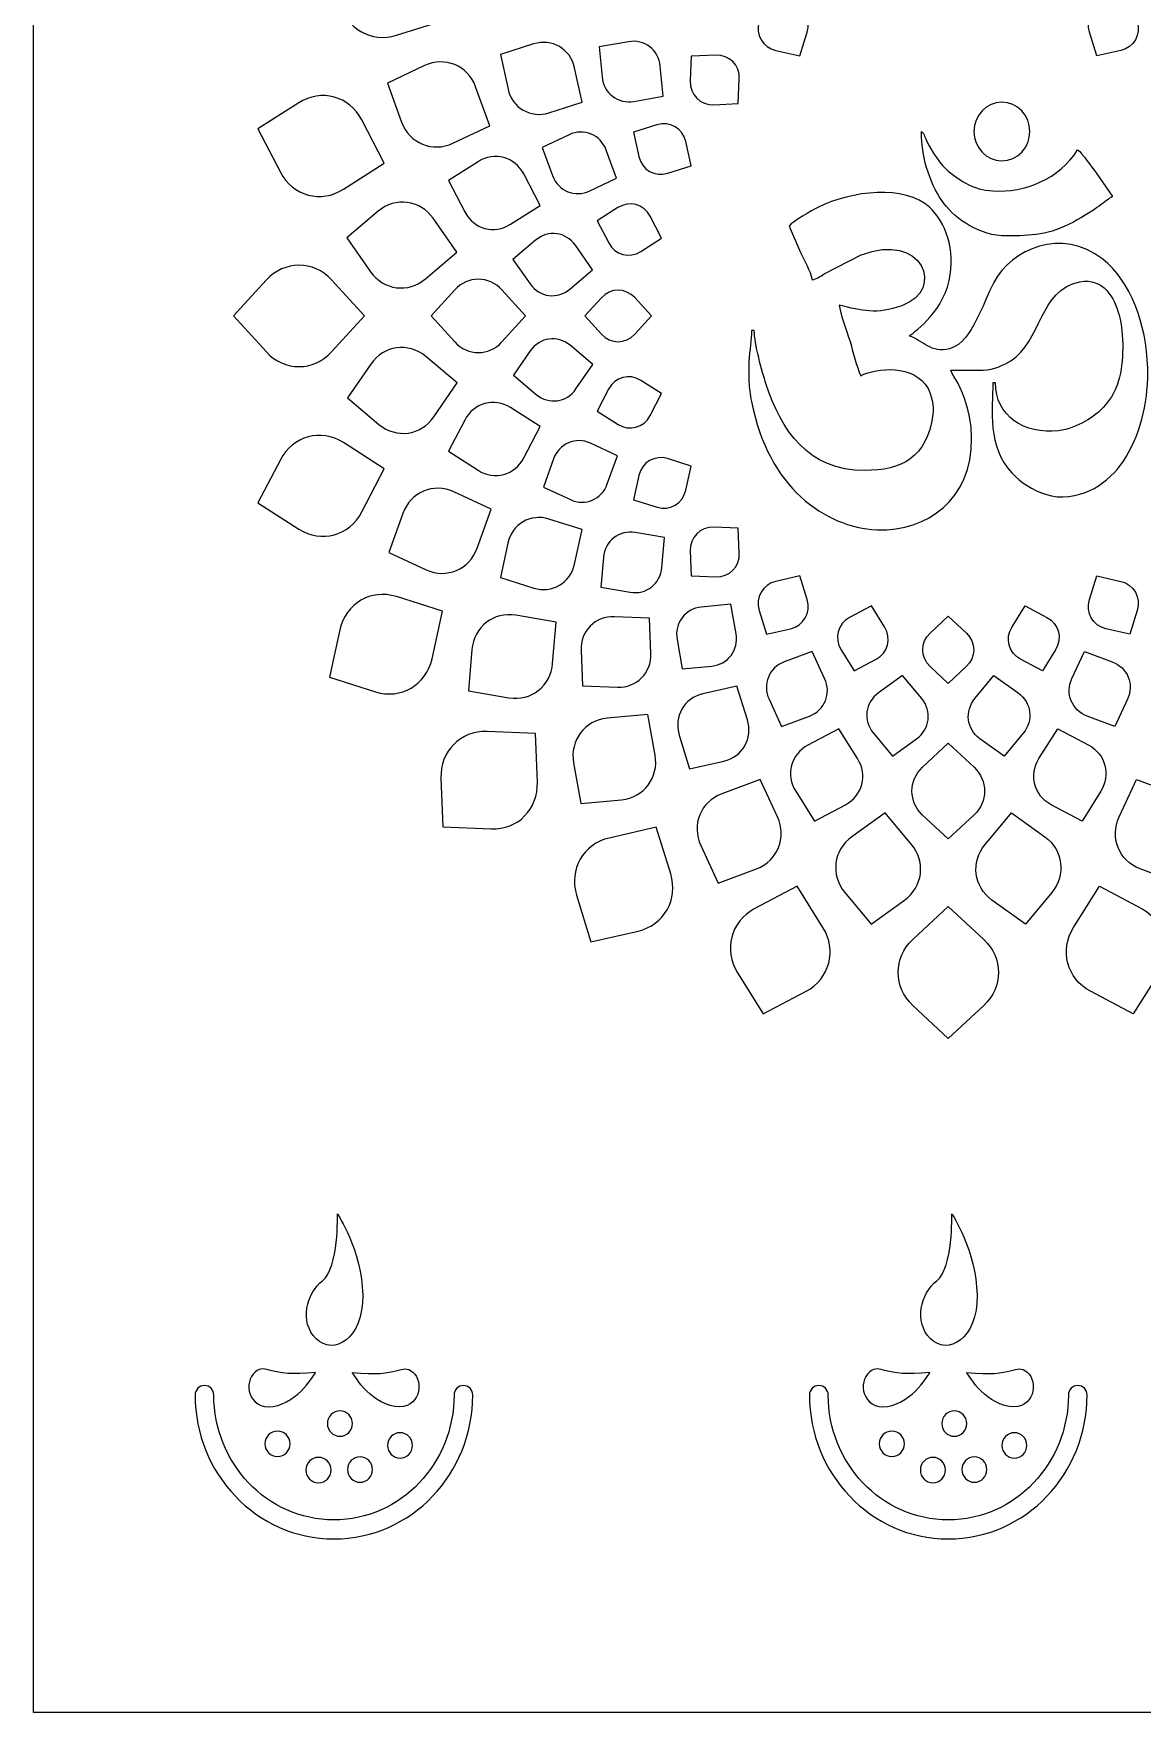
# Model space of a CAD drawing. Header units: millimetres. Extents: x -279 to 279, y -447 to 447.
# Drawn here: x -279 to 59, y -447 to 66 of the extents above; entities that cross this region are included whole.
import ezdxf

# ---------------------------------------------------------------- set-up
doc = ezdxf.new("R2010")
doc.units = ezdxf.units.MM
doc.header["$MEASUREMENT"] = 0
doc.layers.add('Layer 1', color=7, linetype='Continuous')

msp = doc.modelspace()

# ---------------------------------------------------------------- linework, layer by layer
at = {"layer": 'Layer 1', "color": 7}
for points, knots in [([(279.3833, 446.6396), (279.3833, 446.6396), (-279.4167, 446.6396), (-279.4167, 446.6396), (-279.4167, 446.6396), (-279.4167, -446.6464), (-279.4167, -446.6464), (-279.4167, -446.6464), (279.3833, -446.6464), (279.3833, -446.6464), (279.3833, -446.6464), (279.3833, 446.6396), (279.3833, 446.6396)], [0, 0, 0, 0, 0.25, 0.25, 0.25, 0.5, 0.5, 0.5, 0.75, 0.75, 0.75, 1, 1, 1, 1]), ([(-185.83, 75.9764), (-185.83, 75.9764), (-189.0688, 90.5675), (-189.0688, 90.5675), (-189.0688, 90.5675), (-175.0075, 95.0087), (-175.0075, 95.0087), (-167.273, 97.4541), (-159.4975, 92.9312), (-157.73, 84.9622), (-157.73, 84.9622), (-154.4912, 70.3702), (-154.4912, 70.3702), (-154.4912, 70.3702), (-168.5525, 65.9282), (-168.5525, 65.9282), (-176.2861, 63.4836), (-184.0615, 68.0065), (-185.83, 75.9764)], [0, 0, 0, 0, 0.16666667, 0.16666667, 0.16666667, 0.33333333, 0.33333333, 0.33333333, 0.5, 0.5, 0.5, 0.66666667, 0.66666667, 0.66666667, 0.83333333, 0.83333333, 0.83333333, 1, 1, 1, 1]), ([(-57.7596, 70.1403), (-57.7596, 70.1403), (-55.5185, 77.3985), (-55.5185, 77.3985), (-55.5185, 77.3985), (-48.2103, 75.7392), (-48.2103, 75.7392), (-44.1899, 74.8259), (-41.9026, 70.8337), (-43.1267, 66.8697), (-43.1267, 66.8697), (-45.3677, 59.6104), (-45.3677, 59.6104), (-45.3677, 59.6104), (-52.6769, 61.2708), (-52.6769, 61.2708), (-56.6972, 62.185), (-58.9846, 66.1763), (-57.7596, 70.1403)], [0, 0, 0, 0, 0.16666667, 0.16666667, 0.16666667, 0.33333333, 0.33333333, 0.33333333, 0.5, 0.5, 0.5, 0.66666667, 0.66666667, 0.66666667, 0.83333333, 0.83333333, 0.83333333, 1, 1, 1, 1]), ([(57.7262, 70.1403), (57.7262, 70.1403), (55.4851, 77.3985), (55.4851, 77.3985), (55.4851, 77.3985), (48.1769, 75.7392), (48.1769, 75.7392), (44.1565, 74.8259), (41.8692, 70.8337), (43.0933, 66.8697), (43.0933, 66.8697), (45.3351, 59.6104), (45.3351, 59.6104), (45.3351, 59.6104), (52.6435, 61.2708), (52.6435, 61.2708), (56.663, 62.185), (58.9503, 66.1763), (57.7262, 70.1403)], [0, 0, 0, 0, 0.16666667, 0.16666667, 0.16666667, 0.33333333, 0.33333333, 0.33333333, 0.5, 0.5, 0.5, 0.66666667, 0.66666667, 0.66666667, 0.83333333, 0.83333333, 0.83333333, 1, 1, 1, 1]), ([(-134.5048, 49.5059), (-134.5048, 49.5059), (-136.8476, 60.0657), (-136.8476, 60.0657), (-136.8476, 60.0657), (-126.6703, 63.281), (-126.6703, 63.281), (-121.0723, 65.0504), (-115.4452, 61.777), (-114.1656, 56.0081), (-114.1656, 56.0081), (-111.8211, 45.4483), (-111.8211, 45.4483), (-111.8211, 45.4483), (-121.9983, 42.2322), (-121.9983, 42.2322), (-127.5963, 40.4637), (-133.2234, 43.737), (-134.5048, 49.5059)], [0, 0, 0, 0, 0.16666667, 0.16666667, 0.16666667, 0.33333333, 0.33333333, 0.33333333, 0.5, 0.5, 0.5, 0.66666667, 0.66666667, 0.66666667, 0.83333333, 0.83333333, 0.83333333, 1, 1, 1, 1]), ([(-105.7896, 53.2136), (-105.7896, 53.2136), (-106.6339, 62.3577), (-106.6339, 62.3577), (-106.6339, 62.3577), (-97.7252, 63.9507), (-97.7252, 63.9507), (-92.827, 64.8267), (-88.4395, 61.458), (-87.9779, 56.4625), (-87.9779, 56.4625), (-87.1345, 47.3203), (-87.1345, 47.3203), (-87.1345, 47.3203), (-96.0422, 45.7264), (-96.0422, 45.7264), (-100.9413, 44.8512), (-105.328, 48.2182), (-105.7896, 53.2136)], [0, 0, 0, 0, 0.16666667, 0.16666667, 0.16666667, 0.33333333, 0.33333333, 0.33333333, 0.5, 0.5, 0.5, 0.66666667, 0.66666667, 0.66666667, 0.83333333, 0.83333333, 0.83333333, 1, 1, 1, 1]), ([(-167.0058, 39.3959), (-167.0058, 39.3959), (-171.3642, 51.2907), (-171.3642, 51.2907), (-171.3642, 51.2907), (-160.0393, 56.6415), (-160.0393, 56.6415), (-153.8106, 59.5831), (-146.7658, 56.6742), (-144.3839, 50.1748), (-144.3839, 50.1748), (-140.0255, 38.28), (-140.0255, 38.28), (-140.0255, 38.28), (-151.3506, 32.9292), (-151.3506, 32.9292), (-157.5791, 29.9866), (-164.6239, 32.8954), (-167.0058, 39.3959)], [0, 0, 0, 0, 0.16666667, 0.16666667, 0.16666667, 0.33333333, 0.33333333, 0.33333333, 0.5, 0.5, 0.5, 0.66666667, 0.66666667, 0.66666667, 0.83333333, 0.83333333, 0.83333333, 1, 1, 1, 1]), ([(-78.8165, 51.955), (-78.8165, 51.955), (-78.5085, 59.5532), (-78.5085, 59.5532), (-78.5085, 59.5532), (-71.0239, 59.863), (-71.0239, 59.863), (-66.9072, 60.033), (-63.6775, 56.7769), (-63.8447, 52.6275), (-63.8447, 52.6275), (-64.1527, 45.0293), (-64.1527, 45.0293), (-64.1527, 45.0293), (-71.6373, 44.7195), (-71.6373, 44.7195), (-75.7541, 44.5485), (-78.9838, 47.8047), (-78.8165, 51.955)], [0, 0, 0, 0, 0.16666667, 0.16666667, 0.16666667, 0.33333333, 0.33333333, 0.33333333, 0.5, 0.5, 0.5, 0.66666667, 0.66666667, 0.66666667, 0.83333333, 0.83333333, 0.83333333, 1, 1, 1, 1]), ([(-204.0161, 24.0587), (-204.0161, 24.0587), (-210.8764, 37.3039), (-210.8764, 37.3039), (-210.8764, 37.3039), (-198.4309, 45.2765), (-198.4309, 45.2765), (-191.5852, 49.6622), (-182.9183, 47.3312), (-179.1715, 40.0938), (-179.1715, 40.0938), (-172.3112, 26.8495), (-172.3112, 26.8495), (-172.3112, 26.8495), (-184.7567, 18.876), (-184.7567, 18.876), (-191.6015, 14.4903), (-200.2684, 16.8231), (-204.0161, 24.0587)], [0, 0, 0, 0, 0.16666667, 0.16666667, 0.16666667, 0.33333333, 0.33333333, 0.33333333, 0.5, 0.5, 0.5, 0.66666667, 0.66666667, 0.66666667, 0.83333333, 0.83333333, 0.83333333, 1, 1, 1, 1]), ([(7.8251, 36.5269), (7.8251, 41.4733), (11.6482, 45.4855), (16.3647, 45.4855), (21.0821, 45.4855), (24.9062, 41.4733), (24.9062, 36.5269), (24.9062, 31.5796), (21.0821, 27.5684), (16.3647, 27.5684), (11.6482, 27.5684), (7.8251, 31.5796), (7.8251, 36.5269)], [0, 0, 0, 0, 0.25, 0.25, 0.25, 0.5, 0.5, 0.5, 0.75, 0.75, 0.75, 1, 1, 1, 1]), ([(-120.8787, 23.029), (-120.8787, 23.029), (-124.034, 31.6396), (-124.034, 31.6396), (-124.034, 31.6396), (-115.8369, 35.5109), (-115.8369, 35.5109), (-111.3286, 37.642), (-106.2294, 35.5364), (-104.5064, 30.8316), (-104.5064, 30.8316), (-101.3522, 22.2212), (-101.3522, 22.2212), (-101.3522, 22.2212), (-109.5482, 18.3498), (-109.5482, 18.3498), (-114.0567, 16.2197), (-119.1548, 18.3252), (-120.8787, 23.029)], [0, 0, 0, 0, 0.16666667, 0.16666667, 0.16666667, 0.33333333, 0.33333333, 0.33333333, 0.5, 0.5, 0.5, 0.66666667, 0.66666667, 0.66666667, 0.83333333, 0.83333333, 0.83333333, 1, 1, 1, 1]), ([(-94.5036, 28.8769), (-94.5036, 28.8769), (-96.1495, 36.2943), (-96.1495, 36.2943), (-96.1495, 36.2943), (-88.9993, 38.5544), (-88.9993, 38.5544), (-85.0662, 39.7976), (-81.1131, 37.4984), (-80.2133, 33.4444), (-80.2133, 33.4444), (-78.5666, 26.0253), (-78.5666, 26.0253), (-78.5666, 26.0253), (-85.7178, 23.7652), (-85.7178, 23.7652), (-89.6499, 22.5238), (-93.604, 24.822), (-94.5036, 28.8769)], [0, 0, 0, 0, 0.16666667, 0.16666667, 0.16666667, 0.33333333, 0.33333333, 0.33333333, 0.5, 0.5, 0.5, 0.66666667, 0.66666667, 0.66666667, 0.83333333, 0.83333333, 0.83333333, 1, 1, 1, 1]), ([(17.6788, 4.5866), (25.4741, 4.5866), (30.8067, 4.9474), (37.9842, 8.7551), (45.8323, 12.9182), (47.6571, 15.2672), (50.1898, 16.6704), (50.1898, 16.6704), (45.1234, 23.8751), (45.1234, 23.8751), (43.6686, 25.7435), (41.0558, 29.8157), (39.49, 30.9153), (33.8847, 22.1366), (23.6075, 17.6628), (13.5585, 18.3707), (7.4542, 18.8024), (4.2336, 21.0234), (-0.0222, 24.4358), (-2.2232, 26.1998), (-5.0731, 30.4354), (-6.4698, 33.2118), (-7.1977, 34.6622), (-7.2169, 35.7354), (-8.2473, 36.5269), (-8.2473, 27.7556), (-5.0721, 19.3958), (-1.3208, 14.4403), (2.2771, 9.6884), (9.7034, 4.5866), (17.6788, 4.5866)], [0, 0, 0, 0, 0.1, 0.1, 0.1, 0.2, 0.2, 0.2, 0.3, 0.3, 0.3, 0.4, 0.4, 0.4, 0.5, 0.5, 0.5, 0.6, 0.6, 0.6, 0.7, 0.7, 0.7, 0.8, 0.8, 0.8, 0.9, 0.9, 0.9, 1, 1, 1, 1]), ([(-147.6663, 11.9285), (-147.6663, 11.9285), (-152.6319, 21.516), (-152.6319, 21.516), (-152.6319, 21.516), (-143.6242, 27.2866), (-143.6242, 27.2866), (-138.6696, 30.46), (-132.3973, 28.7724), (-129.6838, 23.5352), (-129.6838, 23.5352), (-124.7191, 13.9496), (-124.7191, 13.9496), (-124.7191, 13.9496), (-133.7268, 8.1789), (-133.7268, 8.1789), (-138.6805, 5.0037), (-144.9537, 6.6913), (-147.6663, 11.9285)], [0, 0, 0, 0, 0.16666667, 0.16666667, 0.16666667, 0.33333333, 0.33333333, 0.33333333, 0.5, 0.5, 0.5, 0.66666667, 0.66666667, 0.66666667, 0.83333333, 0.83333333, 0.83333333, 1, 1, 1, 1]), ([(-176.4733, -6.3468), (-176.4733, -6.3468), (-183.7271, 4.0022), (-183.7271, 4.0022), (-183.7271, 4.0022), (-174.1568, 12.1357), (-174.1568, 12.1357), (-168.8933, 16.6086), (-161.3441, 15.6426), (-157.381, 9.9883), (-157.381, 9.9883), (-150.1274, -0.3616), (-150.1274, -0.3616), (-150.1274, -0.3616), (-159.6984, -8.4942), (-159.6984, -8.4942), (-164.9611, -12.9672), (-172.5102, -12.0011), (-176.4733, -6.3468)], [0, 0, 0, 0, 0.16666667, 0.16666667, 0.16666667, 0.33333333, 0.33333333, 0.33333333, 0.5, 0.5, 0.5, 0.66666667, 0.66666667, 0.66666667, 0.83333333, 0.83333333, 0.83333333, 1, 1, 1, 1]), ([(-103.7503, 2.4755), (-103.7503, 2.4755), (-107.2391, 9.2112), (-107.2391, 9.2112), (-107.2391, 9.2112), (-100.9105, 13.2662), (-100.9105, 13.2662), (-97.4299, 15.4944), (-93.0224, 14.3085), (-91.1167, 10.6299), (-91.1167, 10.6299), (-87.628, 3.8959), (-87.628, 3.8959), (-87.628, 3.8959), (-93.9565, -0.159), (-93.9565, -0.159), (-97.4381, -2.3891), (-101.8447, -1.2032), (-103.7503, 2.4755)], [0, 0, 0, 0, 0.16666667, 0.16666667, 0.16666667, 0.33333333, 0.33333333, 0.33333333, 0.5, 0.5, 0.5, 0.66666667, 0.66666667, 0.66666667, 0.83333333, 0.83333333, 0.83333333, 1, 1, 1, 1]), ([(60.8896, -35.6689), (60.8896, -35.6689), (60.8896, -38.8651), (60.8896, -38.8651), (60.6251, -48.577), (57.9543, -58.2372), (52.4926, -65.5918), (50.3734, -68.4454), (46.623, -71.7351), (43.265, -73.1809), (39.3165, -74.8831), (34.5063, -75.9527), (29.6517, -74.3632), (25.6259, -73.0437), (22.1589, -70.7427), (19.4181, -67.8283), (11.8145, -59.7394), (13.5638, -48.5661), (13.5638, -40.3037), (13.5638, -40.3037), (14.3863, -40.3037), (14.3863, -40.3037), (14.3863, -50.4573), (23.1568, -56.1561), (33.683, -54.9303), (36.5856, -54.5931), (39.3646, -53.3454), (41.692, -52.1085), (46.4466, -49.5785), (50.3007, -45.3282), (51.9955, -39.6075), (53.6604, -33.9859), (53.6868, -25.5444), (52.1727, -19.6628), (50.8078, -14.3593), (47.4008, -8.028), (40.1207, -9.4438), (27.5997, -11.8802), (28.5975, -27.6264), (19.0519, -33.5443), (16.7346, -34.9792), (13.9828, -36.2615), (10.6804, -36.4187), (10.6804, -36.4187), (0.8066, -36.4196), (0.8066, -36.4196), (1.1746, -37.8636), (2.1997, -38.9423), (2.8704, -40.2964), (4.9033, -44.4013), (6.4383, -48.857), (6.9244, -53.7407), (8.8701, -73.2618), (-3.8344, -84.4778), (-18.8154, -85.1921), (-18.8154, -85.1921), (-21.8734, -85.1921), (-21.8734, -85.1921), (-37.7005, -84.4515), (-55.0824, -72.2086), (-60.1469, -45.9643), (-60.5604, -43.8216), (-60.7995, -41.8659), (-60.923, -40.0656), (-60.923, -40.0656), (-60.923, -33.8905), (-60.923, -33.8905), (-60.6812, -30.1218), (-60.0987, -27.1166), (-60.0987, -24.333), (-60.0987, -24.333), (-59.2763, -24.333), (-59.2763, -24.333), (-59.2763, -28.1544), (-56.839, -37.1448), (-55.7358, -40.4754), (-50.9602, -54.8894), (-43.0012, -67.0967), (-25.5248, -67.0759), (-14.3406, -67.065), (-6.5689, -63.2263), (-4.6887, -50.0484), (-4.3334, -47.5656), (-5.3266, -43.5207), (-6.1908, -42.0321), (-10.6056, -34.4376), (-21.8052, -35.649), (-26.7661, -38.1453), (-28.0667, -35.3), (-29.0999, -30.7307), (-30.1058, -27.4055), (-30.8475, -24.9556), (-33.1603, -18.9641), (-33.3502, -16.564), (-26.3618, -18.2716), (-21.9006, -19.4867), (-14.2525, -16.7394), (-0.6665, -11.8584), (-7.9866, 6.1269), (-26.5981, -1.2004), (-26.5981, -1.2004), (-37.9585, -6.982), (-37.9585, -6.982), (-39.07, -7.6926), (-40.1404, -8.6678), (-41.5809, -8.794), (-42.2579, -5.7434), (-43.9218, -3.2315), (-45.1496, -0.4516), (-45.1496, -0.4516), (-48.5765, 7.6073), (-48.5765, 7.6073), (-47.4534, 9.2158), (-41.8671, 12.2566), (-39.6661, 13.367), (-29.6924, 18.4052), (-13.1901, 20.3573), (-5.6738, 13.328), (-0.9918, 8.9495), (2.3116, 0.4363), (0.2177, -9.0395), (-2.1859, -19.9101), (-11.2872, -25.1091), (-11.9506, -26.0597), (-7.843, -27.0639), (-5.1794, -31.5441), (0.3295, -29.8865), (4.4662, -28.6433), (6.491, -24.9446), (8.4994, -21.1787), (10.5641, -17.3073), (11.9163, -13.4179), (13.9038, -9.582), (19.1573, 0.5525), (34.649, 7.3492), (47.1445, -2.4936), (55.6124, -9.1603), (60.527, -22.2256), (60.8896, -35.6689)], [0, 0, 0, 0, 0.02173913, 0.02173913, 0.02173913, 0.04347826, 0.04347826, 0.04347826, 0.06521739, 0.06521739, 0.06521739, 0.08695652, 0.08695652, 0.08695652, 0.10869565, 0.10869565, 0.10869565, 0.13043478, 0.13043478, 0.13043478, 0.15217391, 0.15217391, 0.15217391, 0.17391304, 0.17391304, 0.17391304, 0.19565217, 0.19565217, 0.19565217, 0.2173913, 0.2173913, 0.2173913, 0.23913043, 0.23913043, 0.23913043, 0.26086957, 0.26086957, 0.26086957, 0.2826087, 0.2826087, 0.2826087, 0.30434783, 0.30434783, 0.30434783, 0.32608696, 0.32608696, 0.32608696, 0.34782609, 0.34782609, 0.34782609, 0.36956522, 0.36956522, 0.36956522, 0.39130435, 0.39130435, 0.39130435, 0.41304348, 0.41304348, 0.41304348, 0.43478261, 0.43478261, 0.43478261, 0.45652174, 0.45652174, 0.45652174, 0.47826087, 0.47826087, 0.47826087, 0.5, 0.5, 0.5, 0.52173913, 0.52173913, 0.52173913, 0.54347826, 0.54347826, 0.54347826, 0.56521739, 0.56521739, 0.56521739, 0.58695652, 0.58695652, 0.58695652, 0.60869565, 0.60869565, 0.60869565, 0.63043478, 0.63043478, 0.63043478, 0.65217391, 0.65217391, 0.65217391, 0.67391304, 0.67391304, 0.67391304, 0.69565217, 0.69565217, 0.69565217, 0.7173913, 0.7173913, 0.7173913, 0.73913043, 0.73913043, 0.73913043, 0.76086957, 0.76086957, 0.76086957, 0.7826087, 0.7826087, 0.7826087, 0.80434783, 0.80434783, 0.80434783, 0.82608696, 0.82608696, 0.82608696, 0.84782609, 0.84782609, 0.84782609, 0.86956522, 0.86956522, 0.86956522, 0.89130435, 0.89130435, 0.89130435, 0.91304348, 0.91304348, 0.91304348, 0.93478261, 0.93478261, 0.93478261, 0.95652174, 0.95652174, 0.95652174, 0.97826087, 0.97826087, 0.97826087, 1, 1, 1, 1]), ([(-127.7317, -10.0782), (-127.7317, -10.0782), (-132.9816, -2.5872), (-132.9816, -2.5872), (-132.9816, -2.5872), (-126.0551, 3.2998), (-126.0551, 3.2998), (-122.2455, 6.5359), (-116.7811, 5.8379), (-113.913, 1.7449), (-113.913, 1.7449), (-108.6631, -5.7451), (-108.6631, -5.7451), (-108.6631, -5.7451), (-115.5897, -11.6321), (-115.5897, -11.6321), (-119.3993, -14.8701), (-124.8636, -14.1703), (-127.7317, -10.0782)], [0, 0, 0, 0, 0.16666667, 0.16666667, 0.16666667, 0.33333333, 0.33333333, 0.33333333, 0.5, 0.5, 0.5, 0.66666667, 0.66666667, 0.66666667, 0.83333333, 0.83333333, 0.83333333, 1, 1, 1, 1]), ([(-208.2991, -30.8516), (-208.2991, -30.8516), (-218.3146, -19.8546), (-218.3146, -19.8546), (-218.3146, -19.8546), (-208.3328, -8.8922), (-208.3328, -8.8922), (-202.8438, -2.8653), (-193.8752, -2.8489), (-188.4036, -8.8568), (-188.4036, -8.8568), (-178.388, -19.8546), (-178.388, -19.8546), (-178.388, -19.8546), (-188.3699, -30.8143), (-188.3699, -30.8143), (-193.8598, -36.8431), (-202.8283, -36.8595), (-208.2991, -30.8516)], [0, 0, 0, 0, 0.16666667, 0.16666667, 0.16666667, 0.33333333, 0.33333333, 0.33333333, 0.5, 0.5, 0.5, 0.66666667, 0.66666667, 0.66666667, 0.83333333, 0.83333333, 0.83333333, 1, 1, 1, 1]), ([(-150.767, -27.8136), (-150.767, -27.8136), (-158.0154, -19.8546), (-158.0154, -19.8546), (-158.0154, -19.8546), (-150.7907, -11.9211), (-150.7907, -11.9211), (-146.8176, -7.5572), (-140.3263, -7.5464), (-136.3659, -11.8938), (-136.3659, -11.8938), (-129.1176, -19.8546), (-129.1176, -19.8546), (-129.1176, -19.8546), (-136.3423, -27.7864), (-136.3423, -27.7864), (-140.3154, -32.1502), (-146.8067, -32.1612), (-150.767, -27.8136)], [0, 0, 0, 0, 0.16666667, 0.16666667, 0.16666667, 0.33333333, 0.33333333, 0.33333333, 0.5, 0.5, 0.5, 0.66666667, 0.66666667, 0.66666667, 0.83333333, 0.83333333, 0.83333333, 1, 1, 1, 1]), ([(-105.9287, -25.4454), (-105.9287, -25.4454), (-111.0214, -19.8546), (-111.0214, -19.8546), (-111.0214, -19.8546), (-105.9459, -14.2812), (-105.9459, -14.2812), (-103.1542, -11.215), (-98.594, -11.2068), (-95.8114, -14.2621), (-95.8114, -14.2621), (-90.7187, -19.8546), (-90.7187, -19.8546), (-90.7187, -19.8546), (-95.795, -25.4281), (-95.795, -25.4281), (-98.5858, -28.4943), (-103.1469, -28.5006), (-105.9287, -25.4454)], [0, 0, 0, 0, 0.16666667, 0.16666667, 0.16666667, 0.33333333, 0.33333333, 0.33333333, 0.5, 0.5, 0.5, 0.66666667, 0.66666667, 0.66666667, 0.83333333, 0.83333333, 0.83333333, 1, 1, 1, 1]), ([(-125.8815, -43.8515), (-125.8815, -43.8515), (-132.869, -37.9909), (-132.869, -37.9909), (-132.869, -37.9909), (-127.6844, -30.4908), (-127.6844, -30.4908), (-124.8319, -26.3668), (-119.3756, -25.6107), (-115.5579, -28.8133), (-115.5579, -28.8133), (-108.5704, -34.6729), (-108.5704, -34.6729), (-108.5704, -34.6729), (-113.7549, -42.173), (-113.7549, -42.173), (-116.6075, -46.2978), (-122.0638, -47.054), (-125.8815, -43.8515)], [0, 0, 0, 0, 0.16666667, 0.16666667, 0.16666667, 0.33333333, 0.33333333, 0.33333333, 0.5, 0.5, 0.5, 0.66666667, 0.66666667, 0.66666667, 0.83333333, 0.83333333, 0.83333333, 1, 1, 1, 1]), ([(-173.9169, -53.0109), (-173.9169, -53.0109), (-183.5707, -44.9111), (-183.5707, -44.9111), (-183.5707, -44.9111), (-176.4079, -34.5512), (-176.4079, -34.5512), (-172.4674, -28.8515), (-164.9283, -27.8081), (-159.6539, -32.232), (-159.6539, -32.232), (-149.9992, -40.3291), (-149.9992, -40.3291), (-149.9992, -40.3291), (-157.163, -50.6908), (-157.163, -50.6908), (-161.1034, -56.3897), (-168.6416, -57.4338), (-173.9169, -53.0109)], [0, 0, 0, 0, 0.16666667, 0.16666667, 0.16666667, 0.33333333, 0.33333333, 0.33333333, 0.5, 0.5, 0.5, 0.66666667, 0.66666667, 0.66666667, 0.83333333, 0.83333333, 0.83333333, 1, 1, 1, 1]), ([(-100.8895, -52.9864), (-100.8895, -52.9864), (-107.2391, -48.9187), (-107.2391, -48.9187), (-107.2391, -48.9187), (-103.7621, -42.2066), (-103.7621, -42.2066), (-101.8492, -38.5143), (-97.4472, -37.312), (-93.9784, -39.5349), (-93.9784, -39.5349), (-87.628, -43.6025), (-87.628, -43.6025), (-87.628, -43.6025), (-91.1049, -50.3147), (-91.1049, -50.3147), (-93.0178, -54.0069), (-97.4208, -55.2102), (-100.8895, -52.9864)], [0, 0, 0, 0, 0.16666667, 0.16666667, 0.16666667, 0.33333333, 0.33333333, 0.33333333, 0.5, 0.5, 0.5, 0.66666667, 0.66666667, 0.66666667, 0.83333333, 0.83333333, 0.83333333, 1, 1, 1, 1]), ([(-143.5943, -67.014), (-143.5943, -67.014), (-152.6319, -61.2234), (-152.6319, -61.2234), (-152.6319, -61.2234), (-147.6836, -51.6696), (-147.6836, -51.6696), (-144.961, -46.4151), (-138.6951, -44.702), (-133.7568, -47.8672), (-133.7568, -47.8672), (-124.7191, -53.657), (-124.7191, -53.657), (-124.7191, -53.657), (-129.6683, -63.2118), (-129.6683, -63.2118), (-132.3892, -68.4663), (-138.656, -70.1775), (-143.5943, -67.014)], [0, 0, 0, 0, 0.16666667, 0.16666667, 0.16666667, 0.33333333, 0.33333333, 0.33333333, 0.5, 0.5, 0.5, 0.66666667, 0.66666667, 0.66666667, 0.83333333, 0.83333333, 0.83333333, 1, 1, 1, 1]), ([(-198.3891, -85.0131), (-198.3891, -85.0131), (-210.8764, -77.0123), (-210.8764, -77.0123), (-210.8764, -77.0123), (-204.0388, -63.8116), (-204.0388, -63.8116), (-200.2793, -56.5515), (-191.6206, -54.1868), (-184.7976, -58.5571), (-184.7976, -58.5571), (-172.3112, -66.5588), (-172.3112, -66.5588), (-172.3112, -66.5588), (-179.1478, -79.7595), (-179.1478, -79.7595), (-182.9083, -87.0187), (-191.567, -89.3833), (-198.3891, -85.0131)], [0, 0, 0, 0, 0.16666667, 0.16666667, 0.16666667, 0.33333333, 0.33333333, 0.33333333, 0.5, 0.5, 0.5, 0.66666667, 0.66666667, 0.66666667, 0.83333333, 0.83333333, 0.83333333, 1, 1, 1, 1]), ([(-115.4534, -75.99), (-115.4534, -75.99), (-123.7023, -72.1577), (-123.7023, -72.1577), (-123.7023, -72.1577), (-120.6125, -63.5562), (-120.6125, -63.5562), (-118.914, -58.8252), (-113.8358, -56.6669), (-109.3292, -58.7598), (-109.3292, -58.7598), (-101.0804, -62.5911), (-101.0804, -62.5911), (-101.0804, -62.5911), (-104.1702, -71.1925), (-104.1702, -71.1925), (-105.8687, -75.9245), (-110.9468, -78.0828), (-115.4534, -75.99)], [0, 0, 0, 0, 0.16666667, 0.16666667, 0.16666667, 0.33333333, 0.33333333, 0.33333333, 0.5, 0.5, 0.5, 0.66666667, 0.66666667, 0.66666667, 0.83333333, 0.83333333, 0.83333333, 1, 1, 1, 1]), ([(-88.9748, -78.2691), (-88.9748, -78.2691), (-96.1495, -76.0027), (-96.1495, -76.0027), (-96.1495, -76.0027), (-94.5091, -68.609), (-94.5091, -68.609), (-93.6058, -64.5422), (-89.6608, -62.2285), (-85.7414, -63.4662), (-85.7414, -63.4662), (-78.5666, -65.7346), (-78.5666, -65.7346), (-78.5666, -65.7346), (-80.2079, -73.1274), (-80.2079, -73.1274), (-81.1103, -77.194), (-85.0561, -79.5086), (-88.9748, -78.2691)], [0, 0, 0, 0, 0.16666667, 0.16666667, 0.16666667, 0.33333333, 0.33333333, 0.33333333, 0.5, 0.5, 0.5, 0.66666667, 0.66666667, 0.66666667, 0.83333333, 0.83333333, 0.83333333, 1, 1, 1, 1]), ([(-159.5084, -97.4123), (-159.5084, -97.4123), (-170.9062, -92.1187), (-170.9062, -92.1187), (-170.9062, -92.1187), (-166.6378, -80.2339), (-166.6378, -80.2339), (-164.2895, -73.698), (-157.2747, -70.7173), (-151.0479, -73.609), (-151.0479, -73.609), (-139.6511, -78.9026), (-139.6511, -78.9026), (-139.6511, -78.9026), (-143.9195, -90.7865), (-143.9195, -90.7865), (-146.2669, -97.3232), (-153.2816, -100.3039), (-159.5084, -97.4123)], [0, 0, 0, 0, 0.16666667, 0.16666667, 0.16666667, 0.33333333, 0.33333333, 0.33333333, 0.5, 0.5, 0.5, 0.66666667, 0.66666667, 0.66666667, 0.83333333, 0.83333333, 0.83333333, 1, 1, 1, 1]), ([(-126.6357, -103.0012), (-126.6357, -103.0012), (-136.8476, -99.775), (-136.8476, -99.775), (-136.8476, -99.775), (-134.512, -89.2497), (-134.512, -89.2497), (-133.227, -83.4609), (-127.6118, -80.1667), (-122.0328, -81.9296), (-122.0328, -81.9296), (-111.8211, -85.1566), (-111.8211, -85.1566), (-111.8211, -85.1566), (-114.1575, -95.6811), (-114.1575, -95.6811), (-115.4416, -101.4699), (-121.0568, -104.7623), (-126.6357, -103.0012)], [0, 0, 0, 0, 0.16666667, 0.16666667, 0.16666667, 0.33333333, 0.33333333, 0.33333333, 0.5, 0.5, 0.5, 0.66666667, 0.66666667, 0.66666667, 0.83333333, 0.83333333, 0.83333333, 1, 1, 1, 1]), ([(-97.1582, -104.3007), (-97.1582, -104.3007), (-106.1058, -102.7604), (-106.1058, -102.7604), (-106.1058, -102.7604), (-105.3225, -93.6427), (-105.3225, -93.6427), (-104.8917, -88.629), (-100.5397, -85.213), (-95.6505, -86.0572), (-95.6505, -86.0572), (-86.7029, -87.5976), (-86.7029, -87.5976), (-86.7029, -87.5976), (-87.4862, -96.7152), (-87.4862, -96.7152), (-87.9169, -101.7289), (-92.2699, -105.1422), (-97.1582, -104.3007)], [0, 0, 0, 0, 0.16666667, 0.16666667, 0.16666667, 0.33333333, 0.33333333, 0.33333333, 0.5, 0.5, 0.5, 0.66666667, 0.66666667, 0.66666667, 0.83333333, 0.83333333, 0.83333333, 1, 1, 1, 1]), ([(-70.9994, -99.5723), (-70.9994, -99.5723), (-78.5085, -99.2607), (-78.5085, -99.2607), (-78.5085, -99.2607), (-78.8156, -91.6879), (-78.8156, -91.6879), (-78.9838, -87.524), (-75.7659, -84.256), (-71.6628, -84.426), (-71.6628, -84.426), (-64.1527, -84.7377), (-64.1527, -84.7377), (-64.1527, -84.7377), (-63.8464, -92.3086), (-63.8464, -92.3086), (-63.6775, -96.4735), (-66.8963, -99.7423), (-70.9994, -99.5723)], [0, 0, 0, 0, 0.16666667, 0.16666667, 0.16666667, 0.33333333, 0.33333333, 0.33333333, 0.5, 0.5, 0.5, 0.66666667, 0.66666667, 0.66666667, 0.83333333, 0.83333333, 0.83333333, 1, 1, 1, 1]), ([(-48.1849, -115.4404), (-48.1849, -115.4404), (-55.5185, -117.106), (-55.5185, -117.106), (-55.5185, -117.106), (-57.7524, -109.8732), (-57.7524, -109.8732), (-58.98, -105.8937), (-56.7072, -101.8952), (-52.7014, -100.9855), (-52.7014, -100.9855), (-45.3677, -99.3197), (-45.3677, -99.3197), (-45.3677, -99.3197), (-43.1348, -106.5526), (-43.1348, -106.5526), (-41.9062, -110.5312), (-44.1791, -114.5316), (-48.1849, -115.4404)], [0, 0, 0, 0, 0.16666667, 0.16666667, 0.16666667, 0.33333333, 0.33333333, 0.33333333, 0.5, 0.5, 0.5, 0.66666667, 0.66666667, 0.66666667, 0.83333333, 0.83333333, 0.83333333, 1, 1, 1, 1]), ([(48.1524, -115.4404), (48.1524, -115.4404), (55.4851, -117.106), (55.4851, -117.106), (55.4851, -117.106), (57.719, -109.8732), (57.719, -109.8732), (58.9476, -105.8937), (56.6748, -101.8952), (52.6671, -100.9855), (52.6671, -100.9855), (45.3343, -99.3197), (45.3343, -99.3197), (45.3343, -99.3197), (43.1005, -106.5526), (43.1005, -106.5526), (41.8728, -110.5312), (44.1457, -114.5316), (48.1524, -115.4404)], [0, 0, 0, 0, 0.16666667, 0.16666667, 0.16666667, 0.33333333, 0.33333333, 0.33333333, 0.5, 0.5, 0.5, 0.66666667, 0.66666667, 0.66666667, 0.83333333, 0.83333333, 0.83333333, 1, 1, 1, 1]), ([(-174.9593, -134.7316), (-174.9593, -134.7316), (-189.0688, -130.2741), (-189.0688, -130.2741), (-189.0688, -130.2741), (-185.8408, -115.7348), (-185.8408, -115.7348), (-184.0661, -107.7358), (-176.3079, -103.1847), (-168.5998, -105.622), (-168.5998, -105.622), (-154.4912, -110.0786), (-154.4912, -110.0786), (-154.4912, -110.0786), (-157.7182, -124.6207), (-157.7182, -124.6207), (-159.4931, -132.6178), (-167.252, -137.1689), (-174.9593, -134.7316)], [0, 0, 0, 0, 0.16666667, 0.16666667, 0.16666667, 0.33333333, 0.33333333, 0.33333333, 0.5, 0.5, 0.5, 0.66666667, 0.66666667, 0.66666667, 0.83333333, 0.83333333, 0.83333333, 1, 1, 1, 1]), ([(-134.2312, -136.5309), (-134.2312, -136.5309), (-146.595, -134.4016), (-146.595, -134.4016), (-146.595, -134.4016), (-145.5126, -121.8043), (-145.5126, -121.8043), (-144.9164, -114.8769), (-138.9032, -110.1577), (-132.1493, -111.3227), (-132.1493, -111.3227), (-119.7864, -113.451), (-119.7864, -113.451), (-119.7864, -113.451), (-120.8688, -126.0474), (-120.8688, -126.0474), (-121.464, -132.9768), (-127.4773, -137.6932), (-134.2312, -136.5309)], [0, 0, 0, 0, 0.16666667, 0.16666667, 0.16666667, 0.33333333, 0.33333333, 0.33333333, 0.5, 0.5, 0.5, 0.66666667, 0.66666667, 0.66666667, 0.83333333, 0.83333333, 0.83333333, 1, 1, 1, 1]), ([(-101.0495, -133.3193), (-101.0495, -133.3193), (-111.7384, -132.8777), (-111.7384, -132.8777), (-111.7384, -132.8777), (-112.1746, -122.1006), (-112.1746, -122.1006), (-112.4154, -116.1719), (-107.8334, -111.5208), (-101.9937, -111.7625), (-101.9937, -111.7625), (-91.3049, -112.2069), (-91.3049, -112.2069), (-91.3049, -112.2069), (-90.8686, -122.9831), (-90.8686, -122.9831), (-90.6287, -128.9109), (-95.2098, -133.563), (-101.0495, -133.3193)], [0, 0, 0, 0, 0.16666667, 0.16666667, 0.16666667, 0.33333333, 0.33333333, 0.33333333, 0.5, 0.5, 0.5, 0.66666667, 0.66666667, 0.66666667, 0.83333333, 0.83333333, 0.83333333, 1, 1, 1, 1]), ([(-72.2425, -126.8598), (-72.2425, -126.8598), (-81.2802, -127.7132), (-81.2802, -127.7132), (-81.2802, -127.7132), (-82.857, -118.7018), (-82.857, -118.7018), (-83.723, -113.7454), (-80.3924, -109.3071), (-75.4551, -108.8409), (-75.4551, -108.8409), (-66.4174, -107.9866), (-66.4174, -107.9866), (-66.4174, -107.9866), (-64.8416, -116.9988), (-64.8416, -116.9988), (-63.9747, -121.9561), (-67.3053, -126.3927), (-72.2425, -126.8598)], [0, 0, 0, 0, 0.16666667, 0.16666667, 0.16666667, 0.33333333, 0.33333333, 0.33333333, 0.5, 0.5, 0.5, 0.66666667, 0.66666667, 0.66666667, 0.83333333, 0.83333333, 0.83333333, 1, 1, 1, 1]), ([(-22.0888, -124.7969), (-22.0888, -124.7969), (-28.7464, -128.3266), (-28.7464, -128.3266), (-28.7464, -128.3266), (-32.754, -121.9243), (-32.754, -121.9243), (-34.9587, -118.402), (-33.7864, -113.9436), (-30.1495, -112.0152), (-30.1495, -112.0152), (-23.4919, -108.4864), (-23.4919, -108.4864), (-23.4919, -108.4864), (-19.4843, -114.8887), (-19.4843, -114.8887), (-17.2796, -118.411), (-18.4519, -122.8676), (-22.0888, -124.7969)], [0, 0, 0, 0, 0.16666667, 0.16666667, 0.16666667, 0.33333333, 0.33333333, 0.33333333, 0.5, 0.5, 0.5, 0.66666667, 0.66666667, 0.66666667, 0.83333333, 0.83333333, 0.83333333, 1, 1, 1, 1]), ([(-0.0167, -132.1525), (-0.0167, -132.1525), (5.4922, -127.0179), (5.4922, -127.0179), (8.522, -124.1926), (8.5312, -119.5798), (5.5114, -116.7644), (5.5114, -116.7644), (-0.0167, -111.6144), (-0.0167, -111.6144), (-0.0167, -111.6144), (-5.5448, -116.7644), (-5.5448, -116.7644), (-8.5646, -119.5798), (-8.5554, -124.1926), (-5.5256, -127.0179), (-5.5256, -127.0179), (-0.0167, -132.1525), (-0.0167, -132.1525)], [0, 0, 0, 0, 0.16666667, 0.16666667, 0.16666667, 0.33333333, 0.33333333, 0.33333333, 0.5, 0.5, 0.5, 0.66666667, 0.66666667, 0.66666667, 0.83333333, 0.83333333, 0.83333333, 1, 1, 1, 1]), ([(22.0563, -124.7969), (22.0563, -124.7969), (28.7139, -128.3266), (28.7139, -128.3266), (28.7139, -128.3266), (32.7215, -121.9243), (32.7215, -121.9243), (34.9253, -118.402), (33.7539, -113.9436), (30.1161, -112.0152), (30.1161, -112.0152), (23.4585, -108.4864), (23.4585, -108.4864), (23.4585, -108.4864), (19.4509, -114.8887), (19.4509, -114.8887), (17.2462, -118.411), (18.4185, -122.8676), (22.0563, -124.7969)], [0, 0, 0, 0, 0.16666667, 0.16666667, 0.16666667, 0.33333333, 0.33333333, 0.33333333, 0.5, 0.5, 0.5, 0.66666667, 0.66666667, 0.66666667, 0.83333333, 0.83333333, 0.83333333, 1, 1, 1, 1]), ([(-42.406, -142.1235), (-42.406, -142.1235), (-50.9166, -145.3159), (-50.9166, -145.3159), (-50.9166, -145.3159), (-54.7443, -137.0226), (-54.7443, -137.0226), (-56.8499, -132.4633), (-54.768, -127.3052), (-50.1177, -125.5612), (-50.1177, -125.5612), (-41.6072, -122.3697), (-41.6072, -122.3697), (-41.6072, -122.3697), (-37.7795, -130.6621), (-37.7795, -130.6621), (-35.6739, -135.2232), (-37.7558, -140.3795), (-42.406, -142.1235)], [0, 0, 0, 0, 0.16666667, 0.16666667, 0.16666667, 0.33333333, 0.33333333, 0.33333333, 0.5, 0.5, 0.5, 0.66666667, 0.66666667, 0.66666667, 0.83333333, 0.83333333, 0.83333333, 1, 1, 1, 1]), ([(42.3726, -142.1235), (42.3726, -142.1235), (50.8841, -145.3159), (50.8841, -145.3159), (50.8841, -145.3159), (54.7119, -137.0226), (54.7119, -137.0226), (56.8165, -132.4633), (54.7346, -127.3052), (50.0853, -125.5612), (50.0853, -125.5612), (41.5738, -122.3697), (41.5738, -122.3697), (41.5738, -122.3697), (37.7461, -130.6621), (37.7461, -130.6621), (35.6405, -135.2232), (37.7233, -140.3795), (42.3726, -142.1235)], [0, 0, 0, 0, 0.16666667, 0.16666667, 0.16666667, 0.33333333, 0.33333333, 0.33333333, 0.5, 0.5, 0.5, 0.66666667, 0.66666667, 0.66666667, 0.83333333, 0.83333333, 0.83333333, 1, 1, 1, 1]), ([(-68.5775, -155.9094), (-68.5775, -155.9094), (-79.0156, -158.2795), (-79.0156, -158.2795), (-79.0156, -158.2795), (-82.1944, -147.9823), (-82.1944, -147.9823), (-83.9429, -142.3197), (-80.7077, -136.6272), (-75.0052, -135.3323), (-75.0052, -135.3323), (-64.5671, -132.9613), (-64.5671, -132.9613), (-64.5671, -132.9613), (-61.3882, -143.2576), (-61.3882, -143.2576), (-59.6398, -148.9201), (-62.875, -154.6135), (-68.5775, -155.9094)], [0, 0, 0, 0, 0.16666667, 0.16666667, 0.16666667, 0.33333333, 0.33333333, 0.33333333, 0.5, 0.5, 0.5, 0.66666667, 0.66666667, 0.66666667, 0.83333333, 0.83333333, 0.83333333, 1, 1, 1, 1]), ([(-9.6805, -149.0564), (-9.6805, -149.0564), (-17.0851, -154.3682), (-17.0851, -154.3682), (-17.0851, -154.3682), (-22.903, -147.3606), (-22.903, -147.3606), (-26.1037, -143.5066), (-25.4121, -137.9786), (-21.3672, -135.0769), (-21.3672, -135.0769), (-13.9626, -129.7661), (-13.9626, -129.7661), (-13.9626, -129.7661), (-8.1438, -136.7735), (-8.1438, -136.7735), (-4.9432, -140.6268), (-5.6347, -146.1556), (-9.6805, -149.0564)], [0, 0, 0, 0, 0.16666667, 0.16666667, 0.16666667, 0.33333333, 0.33333333, 0.33333333, 0.5, 0.5, 0.5, 0.66666667, 0.66666667, 0.66666667, 0.83333333, 0.83333333, 0.83333333, 1, 1, 1, 1]), ([(9.6471, -149.0564), (9.6471, -149.0564), (17.0517, -154.3682), (17.0517, -154.3682), (17.0517, -154.3682), (22.8706, -147.3606), (22.8706, -147.3606), (26.0703, -143.5066), (25.3787, -137.9786), (21.3338, -135.0769), (21.3338, -135.0769), (13.9301, -129.7661), (13.9301, -129.7661), (13.9301, -129.7661), (8.1113, -136.7735), (8.1113, -136.7735), (4.9107, -140.6268), (5.6013, -146.1556), (9.6471, -149.0564)], [0, 0, 0, 0, 0.16666667, 0.16666667, 0.16666667, 0.33333333, 0.33333333, 0.33333333, 0.5, 0.5, 0.5, 0.66666667, 0.66666667, 0.66666667, 0.83333333, 0.83333333, 0.83333333, 1, 1, 1, 1]), ([(-99.8072, -167.6961), (-99.8072, -167.6961), (-112.2945, -168.8765), (-112.2945, -168.8765), (-112.2945, -168.8765), (-114.4719, -156.4265), (-114.4719, -156.4265), (-115.6697, -149.5781), (-111.0668, -143.4466), (-104.2465, -142.8023), (-104.2465, -142.8023), (-91.7592, -141.6218), (-91.7592, -141.6218), (-91.7592, -141.6218), (-89.5818, -154.0719), (-89.5818, -154.0719), (-88.384, -160.9212), (-92.986, -167.0517), (-99.8072, -167.6961)], [0, 0, 0, 0, 0.16666667, 0.16666667, 0.16666667, 0.33333333, 0.33333333, 0.33333333, 0.5, 0.5, 0.5, 0.66666667, 0.66666667, 0.66666667, 0.83333333, 0.83333333, 0.83333333, 1, 1, 1, 1]), ([(-139.6084, -176.6247), (-139.6084, -176.6247), (-154.3767, -176.0131), (-154.3767, -176.0131), (-154.3767, -176.0131), (-154.9802, -161.1211), (-154.9802, -161.1211), (-155.3109, -152.9323), (-148.9814, -146.5055), (-140.9124, -146.8391), (-140.9124, -146.8391), (-126.145, -147.4516), (-126.145, -147.4516), (-126.145, -147.4516), (-125.5416, -162.3416), (-125.5416, -162.3416), (-125.2099, -170.5305), (-131.5395, -176.9591), (-139.6084, -176.6247)], [0, 0, 0, 0, 0.16666667, 0.16666667, 0.16666667, 0.33333333, 0.33333333, 0.33333333, 0.5, 0.5, 0.5, 0.66666667, 0.66666667, 0.66666667, 0.83333333, 0.83333333, 0.83333333, 1, 1, 1, 1]), ([(-31.4336, -169.2237), (-31.4336, -169.2237), (-40.9092, -174.2465), (-40.9092, -174.2465), (-40.9092, -174.2465), (-46.6145, -165.1334), (-46.6145, -165.1334), (-49.7516, -160.1215), (-48.0839, -153.7765), (-42.9058, -151.0321), (-42.9058, -151.0321), (-33.4302, -146.0075), (-33.4302, -146.0075), (-33.4302, -146.0075), (-27.7258, -155.1215), (-27.7258, -155.1215), (-24.5878, -160.1333), (-26.2564, -166.4793), (-31.4336, -169.2237)], [0, 0, 0, 0, 0.16666667, 0.16666667, 0.16666667, 0.33333333, 0.33333333, 0.33333333, 0.5, 0.5, 0.5, 0.66666667, 0.66666667, 0.66666667, 0.83333333, 0.83333333, 0.83333333, 1, 1, 1, 1]), ([(31.4002, -169.2237), (31.4002, -169.2237), (40.8758, -174.2465), (40.8758, -174.2465), (40.8758, -174.2465), (46.5811, -165.1334), (46.5811, -165.1334), (49.7182, -160.1215), (48.0505, -153.7765), (42.8724, -151.0321), (42.8724, -151.0321), (33.3968, -146.0075), (33.3968, -146.0075), (33.3968, -146.0075), (27.6924, -155.1215), (27.6924, -155.1215), (24.5544, -160.1333), (26.223, -166.4793), (31.4002, -169.2237)], [0, 0, 0, 0, 0.16666667, 0.16666667, 0.16666667, 0.33333333, 0.33333333, 0.33333333, 0.5, 0.5, 0.5, 0.66666667, 0.66666667, 0.66666667, 0.83333333, 0.83333333, 0.83333333, 1, 1, 1, 1]), ([(-0.0167, -179.6927), (-0.0167, -179.6927), (7.8251, -172.3835), (7.8251, -172.3835), (12.138, -168.365), (12.149, -161.7991), (7.8505, -157.7914), (7.8505, -157.7914), (-0.0167, -150.4587), (-0.0167, -150.4587), (-0.0167, -150.4587), (-7.8848, -157.7914), (-7.8848, -157.7914), (-12.1833, -161.7991), (-12.1714, -168.365), (-7.8585, -172.3835), (-7.8585, -172.3835), (-0.0167, -179.6927), (-0.0167, -179.6927)], [0, 0, 0, 0, 0.16666667, 0.16666667, 0.16666667, 0.33333333, 0.33333333, 0.33333333, 0.5, 0.5, 0.5, 0.66666667, 0.66666667, 0.66666667, 0.83333333, 0.83333333, 0.83333333, 1, 1, 1, 1]), ([(-58.5838, -188.7867), (-58.5838, -188.7867), (-70.3423, -193.1987), (-70.3423, -193.1987), (-70.3423, -193.1987), (-75.6314, -181.7401), (-75.6314, -181.7401), (-78.5403, -175.4388), (-75.664, -168.3131), (-69.2391, -165.9031), (-69.2391, -165.9031), (-57.4806, -161.4947), (-57.4806, -161.4947), (-57.4806, -161.4947), (-52.1915, -172.9496), (-52.1915, -172.9496), (-49.2835, -179.252), (-52.1598, -186.3794), (-58.5838, -188.7867)], [0, 0, 0, 0, 0.16666667, 0.16666667, 0.16666667, 0.33333333, 0.33333333, 0.33333333, 0.5, 0.5, 0.5, 0.66666667, 0.66666667, 0.66666667, 0.83333333, 0.83333333, 0.83333333, 1, 1, 1, 1]), ([(58.5504, -188.7867), (58.5504, -188.7867), (70.3098, -193.1987), (70.3098, -193.1987), (70.3098, -193.1987), (75.598, -181.7401), (75.598, -181.7401), (78.5069, -175.4388), (75.6297, -168.3131), (69.2057, -165.9031), (69.2057, -165.9031), (57.4463, -161.4947), (57.4463, -161.4947), (57.4463, -161.4947), (52.1581, -172.9496), (52.1581, -172.9496), (49.2501, -179.252), (52.1264, -186.3794), (58.5504, -188.7867)], [0, 0, 0, 0, 0.16666667, 0.16666667, 0.16666667, 0.33333333, 0.33333333, 0.33333333, 0.5, 0.5, 0.5, 0.66666667, 0.66666667, 0.66666667, 0.83333333, 0.83333333, 0.83333333, 1, 1, 1, 1]), ([(-13.3682, -198.366), (-13.3682, -198.366), (-23.5983, -205.7042), (-23.5983, -205.7042), (-23.5983, -205.7042), (-31.638, -196.0232), (-31.638, -196.0232), (-36.0592, -190.6987), (-35.105, -183.0605), (-29.5152, -179.052), (-29.5152, -179.052), (-19.2852, -171.7128), (-19.2852, -171.7128), (-19.2852, -171.7128), (-11.2463, -181.3947), (-11.2463, -181.3947), (-6.8242, -186.7201), (-7.7785, -194.3583), (-13.3682, -198.366)], [0, 0, 0, 0, 0.16666667, 0.16666667, 0.16666667, 0.33333333, 0.33333333, 0.33333333, 0.5, 0.5, 0.5, 0.66666667, 0.66666667, 0.66666667, 0.83333333, 0.83333333, 0.83333333, 1, 1, 1, 1]), ([(13.3348, -198.366), (13.3348, -198.366), (23.5658, -205.7042), (23.5658, -205.7042), (23.5658, -205.7042), (31.6046, -196.0232), (31.6046, -196.0232), (36.0267, -190.6987), (35.0716, -183.0605), (29.4827, -179.052), (29.4827, -179.052), (19.2518, -171.7128), (19.2518, -171.7128), (19.2518, -171.7128), (11.2129, -181.3947), (11.2129, -181.3947), (6.7908, -186.7201), (7.746, -194.3583), (13.3348, -198.366)], [0, 0, 0, 0, 0.16666667, 0.16666667, 0.16666667, 0.33333333, 0.33333333, 0.33333333, 0.5, 0.5, 0.5, 0.66666667, 0.66666667, 0.66666667, 0.83333333, 0.83333333, 0.83333333, 1, 1, 1, 1]), ([(-94.7435, -207.8334), (-94.7435, -207.8334), (-109.1657, -211.1077), (-109.1657, -211.1077), (-109.1657, -211.1077), (-113.5577, -196.8828), (-113.5577, -196.8828), (-115.9733, -189.0584), (-111.5031, -181.1931), (-103.625, -179.4046), (-103.625, -179.4046), (-89.2029, -176.1285), (-89.2029, -176.1285), (-89.2029, -176.1285), (-84.8108, -190.3534), (-84.8108, -190.3534), (-82.3953, -198.1779), (-86.8645, -206.0432), (-94.7435, -207.8334)], [0, 0, 0, 0, 0.16666667, 0.16666667, 0.16666667, 0.33333333, 0.33333333, 0.33333333, 0.5, 0.5, 0.5, 0.66666667, 0.66666667, 0.66666667, 0.83333333, 0.83333333, 0.83333333, 1, 1, 1, 1]), ([(-43.4238, -226.2305), (-43.4238, -226.2305), (-56.5164, -233.1707), (-56.5164, -233.1707), (-56.5164, -233.1707), (-64.3981, -220.5798), (-64.3981, -220.5798), (-68.7329, -213.6551), (-66.4274, -204.8864), (-59.2745, -201.0959), (-59.2745, -201.0959), (-46.1828, -194.1556), (-46.1828, -194.1556), (-46.1828, -194.1556), (-38.3012, -206.7466), (-38.3012, -206.7466), (-33.9663, -213.6705), (-36.2709, -222.4392), (-43.4238, -226.2305)], [0, 0, 0, 0, 0.16666667, 0.16666667, 0.16666667, 0.33333333, 0.33333333, 0.33333333, 0.5, 0.5, 0.5, 0.66666667, 0.66666667, 0.66666667, 0.83333333, 0.83333333, 0.83333333, 1, 1, 1, 1]), ([(43.3904, -226.2305), (43.3904, -226.2305), (56.483, -233.1707), (56.483, -233.1707), (56.483, -233.1707), (64.3647, -220.5798), (64.3647, -220.5798), (68.6995, -213.6551), (66.394, -204.8864), (59.2411, -201.0959), (59.2411, -201.0959), (46.1485, -194.1556), (46.1485, -194.1556), (46.1485, -194.1556), (38.2678, -206.7466), (38.2678, -206.7466), (33.9329, -213.6705), (36.2375, -222.4392), (43.3904, -226.2305)], [0, 0, 0, 0, 0.16666667, 0.16666667, 0.16666667, 0.33333333, 0.33333333, 0.33333333, 0.5, 0.5, 0.5, 0.66666667, 0.66666667, 0.66666667, 0.83333333, 0.83333333, 0.83333333, 1, 1, 1, 1]), ([(-0.0167, -240.6953), (-0.0167, -240.6953), (10.8176, -230.598), (10.8176, -230.598), (16.7764, -225.0437), (16.7928, -215.9697), (10.8539, -210.4362), (10.8539, -210.4362), (-0.0167, -200.3043), (-0.0167, -200.3043), (-0.0167, -200.3043), (-10.8873, -210.4362), (-10.8873, -210.4362), (-16.8262, -215.9697), (-16.8098, -225.0437), (-10.851, -230.598), (-10.851, -230.598), (-0.0167, -240.6953), (-0.0167, -240.6953)], [0, 0, 0, 0, 0.16666667, 0.16666667, 0.16666667, 0.33333333, 0.33333333, 0.33333333, 0.5, 0.5, 0.5, 0.66666667, 0.66666667, 0.66666667, 0.83333333, 0.83333333, 0.83333333, 1, 1, 1, 1]), ([(-186.5837, -294.2987), (-186.5837, -294.2987), (-186.1921, -310.7336), (-191.1496, -314.7086), (-196.1089, -318.6854), (-198.3269, -327.3013), (-193.1077, -332.4686), (-187.8885, -337.6374), (-178.6234, -332.6014), (-178.885, -319.084), (-179.1449, -305.5647), (-186.5837, -294.2987), (-186.5837, -294.2987)], [0, 0, 0, 0, 0.25, 0.25, 0.25, 0.5, 0.5, 0.5, 0.75, 0.75, 0.75, 1, 1, 1, 1]), ([(1.0739, -294.2987), (1.0739, -294.2987), (1.4656, -310.7336), (-3.492, -314.7086), (-8.4512, -318.6854), (-10.6692, -327.3013), (-5.4501, -332.4686), (-0.2309, -337.6374), (9.0343, -332.6014), (8.7726, -319.084), (8.5128, -305.5647), (1.0739, -294.2987), (1.0739, -294.2987)], [0, 0, 0, 0, 0.25, 0.25, 0.25, 0.5, 0.5, 0.5, 0.75, 0.75, 0.75, 1, 1, 1, 1]), ([(-193.2938, -342.7314), (-193.2938, -342.7314), (-198.4111, -352.0372), (-206.2662, -353.1272), (-214.1213, -354.2155), (-215.3102, -345.5126), (-211.74, -342.6105), (-208.1716, -339.7084), (-207.8134, -344.4244), (-193.2938, -342.7314)], [0, 0, 0, 0, 0.33333333, 0.33333333, 0.33333333, 0.66666667, 0.66666667, 0.66666667, 1, 1, 1, 1]), ([(-182.0547, -342.7314), (-182.0547, -342.7314), (-176.9374, -352.0372), (-169.0841, -353.1272), (-161.229, -354.2155), (-160.0384, -345.5126), (-163.6085, -342.6105), (-167.1787, -339.7084), (-167.537, -344.4244), (-182.0547, -342.7314)], [0, 0, 0, 0, 0.33333333, 0.33333333, 0.33333333, 0.66666667, 0.66666667, 0.66666667, 1, 1, 1, 1]), ([(-5.6362, -342.7314), (-5.6362, -342.7314), (-10.7535, -352.0372), (-18.6086, -353.1272), (-26.4636, -354.2155), (-27.6526, -345.5126), (-24.0823, -342.6105), (-20.5139, -339.7084), (-20.1557, -344.4244), (-5.6362, -342.7314)], [0, 0, 0, 0, 0.33333333, 0.33333333, 0.33333333, 0.66666667, 0.66666667, 0.66666667, 1, 1, 1, 1]), ([(5.603, -342.7314), (5.603, -342.7314), (10.7202, -352.0372), (18.5736, -353.1272), (26.4286, -354.2155), (27.6193, -345.5126), (24.0491, -342.6105), (20.479, -339.7084), (20.1206, -344.4244), (5.603, -342.7314)], [0, 0, 0, 0, 0.33333333, 0.33333333, 0.33333333, 0.66666667, 0.66666667, 0.66666667, 1, 1, 1, 1]), ([(-224.3576, -349.6461), (-224.3576, -370.3541), (-208.2805, -387.8057), (-187.6743, -387.8057), (-167.0698, -387.8057), (-150.9926, -370.3558), (-150.9926, -349.6461), (-150.9926, -348.0468), (-149.7072, -346.7406), (-148.132, -346.7406), (-146.5567, -346.7406), (-145.2713, -348.0468), (-145.2713, -349.6461), (-145.2713, -373.5645), (-163.9123, -393.6168), (-187.6743, -393.6168), (-211.4379, -393.6168), (-230.0773, -373.5645), (-230.0773, -349.6461), (-230.0773, -348.0468), (-228.7919, -346.7406), (-227.2184, -346.7406), (-225.6414, -346.7406), (-224.3576, -348.0468), (-224.3576, -349.6461)], [0, 0, 0, 0, 0.125, 0.125, 0.125, 0.25, 0.25, 0.25, 0.375, 0.375, 0.375, 0.5, 0.5, 0.5, 0.625, 0.625, 0.625, 0.75, 0.75, 0.75, 0.875, 0.875, 0.875, 1, 1, 1, 1]), ([(-36.7, -349.6461), (-36.7, -370.3541), (-20.6228, -387.8057), (-0.0167, -387.8057), (20.5878, -387.8057), (36.665, -370.3558), (36.665, -349.6461), (36.665, -348.0468), (37.9504, -346.7406), (39.5257, -346.7406), (41.101, -346.7406), (42.3864, -348.0468), (42.3864, -349.6461), (42.3864, -373.5645), (23.7453, -393.6168), (-0.0167, -393.6168), (-23.7803, -393.6168), (-42.4197, -373.5645), (-42.4197, -349.6461), (-42.4197, -348.0468), (-41.1343, -346.7406), (-39.5608, -346.7406), (-37.9837, -346.7406), (-36.7, -348.0468), (-36.7, -349.6461)], [0, 0, 0, 0, 0.125, 0.125, 0.125, 0.25, 0.25, 0.25, 0.375, 0.375, 0.375, 0.5, 0.5, 0.5, 0.625, 0.625, 0.625, 0.75, 0.75, 0.75, 0.875, 0.875, 0.875, 1, 1, 1, 1]), ([(-185.8462, -354.4846), (-183.7354, -354.4846), (-182.0231, -356.2234), (-182.0231, -358.3693), (-182.0231, -360.5118), (-183.7354, -362.2524), (-185.8462, -362.2524), (-187.9588, -362.2524), (-189.6693, -360.5118), (-189.6693, -358.3693), (-189.6693, -356.2234), (-187.9588, -354.4846), (-185.8462, -354.4846)], [0, 0, 0, 0, 0.25, 0.25, 0.25, 0.5, 0.5, 0.5, 0.75, 0.75, 0.75, 1, 1, 1, 1]), ([(1.8115, -354.4846), (3.9223, -354.4846), (5.6345, -356.2234), (5.6345, -358.3693), (5.6345, -360.5118), (3.9223, -362.2524), (1.8115, -362.2524), (-0.3012, -362.2524), (-2.0116, -360.5118), (-2.0116, -358.3693), (-2.0116, -356.2234), (-0.3012, -354.4846), (1.8115, -354.4846)], [0, 0, 0, 0, 0.25, 0.25, 0.25, 0.5, 0.5, 0.5, 0.75, 0.75, 0.75, 1, 1, 1, 1]), ([(-204.9158, -360.6804), (-202.8049, -360.6804), (-201.0928, -362.4194), (-201.0928, -364.5635), (-201.0928, -366.7111), (-202.8049, -368.4466), (-204.9158, -368.4466), (-207.0284, -368.4466), (-208.7406, -366.7111), (-208.7406, -364.5635), (-208.7406, -362.4194), (-207.0284, -360.6804), (-204.9158, -360.6804)], [0, 0, 0, 0, 0.25, 0.25, 0.25, 0.5, 0.5, 0.5, 0.75, 0.75, 0.75, 1, 1, 1, 1]), ([(-167.4808, -361.1522), (-165.3682, -361.1522), (-163.656, -362.8911), (-163.656, -365.0352), (-163.656, -367.1795), (-165.3682, -368.9183), (-167.4808, -368.9183), (-169.5916, -368.9183), (-171.3038, -367.1795), (-171.3038, -365.0352), (-171.3038, -362.8911), (-169.5916, -361.1522), (-167.4808, -361.1522)], [0, 0, 0, 0, 0.25, 0.25, 0.25, 0.5, 0.5, 0.5, 0.75, 0.75, 0.75, 1, 1, 1, 1]), ([(-17.2581, -360.6804), (-15.1473, -360.6804), (-13.4351, -362.4194), (-13.4351, -364.5635), (-13.4351, -366.7111), (-15.1473, -368.4466), (-17.2581, -368.4466), (-19.3707, -368.4466), (-21.083, -366.7111), (-21.083, -364.5635), (-21.083, -362.4194), (-19.3707, -360.6804), (-17.2581, -360.6804)], [0, 0, 0, 0, 0.25, 0.25, 0.25, 0.5, 0.5, 0.5, 0.75, 0.75, 0.75, 1, 1, 1, 1]), ([(20.1768, -361.1522), (22.2894, -361.1522), (24.0017, -362.8911), (24.0017, -365.0352), (24.0017, -367.1795), (22.2894, -368.9183), (20.1768, -368.9183), (18.0661, -368.9183), (16.3539, -367.1795), (16.3539, -365.0352), (16.3539, -362.8911), (18.0661, -361.1522), (20.1768, -361.1522)], [0, 0, 0, 0, 0.25, 0.25, 0.25, 0.5, 0.5, 0.5, 0.75, 0.75, 0.75, 1, 1, 1, 1]), ([(-192.3859, -368.6936), (-190.2733, -368.6936), (-188.5629, -370.4307), (-188.5629, -372.5766), (-188.5629, -374.7225), (-190.2733, -376.4596), (-192.3859, -376.4596), (-194.4986, -376.4596), (-196.209, -374.7225), (-196.209, -372.5766), (-196.209, -370.4307), (-194.4986, -368.6936), (-192.3859, -368.6936)], [0, 0, 0, 0, 0.25, 0.25, 0.25, 0.5, 0.5, 0.5, 0.75, 0.75, 0.75, 1, 1, 1, 1]), ([(-179.7016, -368.5352), (-177.5889, -368.5352), (-175.8785, -370.2757), (-175.8785, -372.4199), (-175.8785, -374.5642), (-177.5889, -376.303), (-179.7016, -376.303), (-181.8124, -376.303), (-183.5245, -374.5642), (-183.5245, -372.4199), (-183.5245, -370.2757), (-181.8124, -368.5352), (-179.7016, -368.5352)], [0, 0, 0, 0, 0.25, 0.25, 0.25, 0.5, 0.5, 0.5, 0.75, 0.75, 0.75, 1, 1, 1, 1]), ([(-4.7283, -368.6936), (-2.6157, -368.6936), (-0.9052, -370.4307), (-0.9052, -372.5766), (-0.9052, -374.7225), (-2.6157, -376.4596), (-4.7283, -376.4596), (-6.8409, -376.4596), (-8.5514, -374.7225), (-8.5514, -372.5766), (-8.5514, -370.4307), (-6.8409, -368.6936), (-4.7283, -368.6936)], [0, 0, 0, 0, 0.25, 0.25, 0.25, 0.5, 0.5, 0.5, 0.75, 0.75, 0.75, 1, 1, 1, 1]), ([(7.9561, -368.5352), (10.0687, -368.5352), (11.7791, -370.2757), (11.7791, -372.4199), (11.7791, -374.5642), (10.0687, -376.303), (7.9561, -376.303), (5.8452, -376.303), (4.1331, -374.5642), (4.1331, -372.4199), (4.1331, -370.2757), (5.8452, -368.5352), (7.9561, -368.5352)], [0, 0, 0, 0, 0.25, 0.25, 0.25, 0.5, 0.5, 0.5, 0.75, 0.75, 0.75, 1, 1, 1, 1])]:
    msp.add_open_spline(points, degree=3, knots=knots, dxfattribs=at)

doc.saveas('drawing.dxf')
